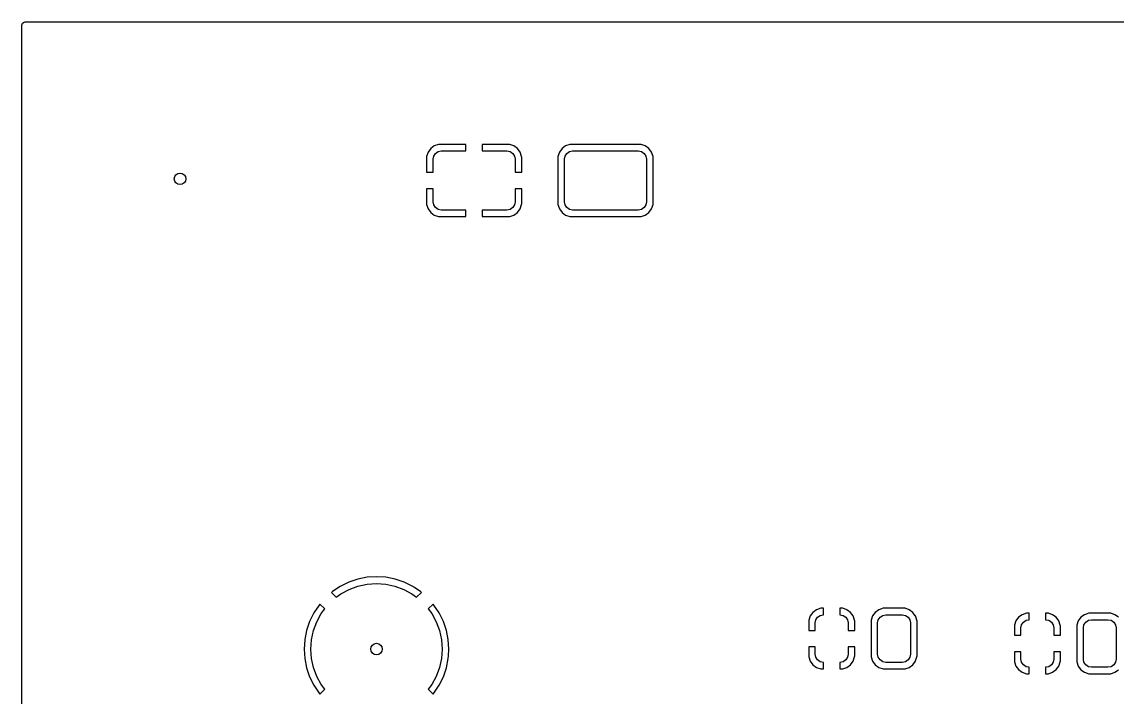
# Model space of a CAD drawing. Extents: x 0.21 to 2.99, y 0.21 to 2.19.
# Drawn here: x 0.21 to 1.523, y 1.379 to 2.188 of the extents above; entities that cross this region are included whole.
import ezdxf

# ---------------------------------------------------------------- set-up
doc = ezdxf.new("R2010")
doc.units = 0
doc.header["$MEASUREMENT"] = 0
doc.layers.add('BLACK', color=7, linetype='CONTINUOUS')

msp = doc.modelspace()

# ---------------------------------------------------------------- linework, layer by layer
at = {"layer": 'BLACK', "linetype": 'CONTINUOUS'}
for p, q in [((0.210413, 2.18429), (0.211158, 2.18658)), ((0.210413, 2.00787), (0.210413, 2.18429)), ((0.211158, 2.18658), (0.213107, 2.188)), ((0.213107, 2.188), (0.214311, 2.18819)), ((0.214311, 2.18819), (2.98569, 2.18819)), ((0.700422, 2.03629), (0.69725, 2.03199)), ((0.704719, 2.03946), (0.700422, 2.03629)), ((0.700422, 2.03629), (0.700422, 2.03629)), ((0.70976, 2.04123), (0.704719, 2.03946)), ((0.710957, 2.04134), (0.70976, 2.04123)), ((0.70976, 2.04123), (0.70976, 2.04123)), ((0.742618, 2.04134), (0.710957, 2.04134)), ((0.742618, 2.03346), (0.742618, 2.04134)), ((0.793965, 2.04134), (0.762303, 2.04134)), ((0.762303, 2.04134), (0.762303, 2.03346)), ((0.795161, 2.04123), (0.793965, 2.04134)), ((0.800203, 2.03946), (0.795161, 2.04123)), ((0.8045, 2.03629), (0.800203, 2.03946)), ((0.807671, 2.03199), (0.8045, 2.03629)), ((0.8045, 2.03629), (0.8045, 2.03629)), ((0.857888, 2.0363), (0.854713, 2.032)), ((0.86219, 2.03948), (0.857888, 2.03631)), ((0.857888, 2.03631), (0.857888, 2.0363)), ((0.867236, 2.04125), (0.86219, 2.03948)), ((0.868434, 2.04136), (0.867236, 2.04125)), ((0.867236, 2.04125), (0.867236, 2.04125)), ((0.951447, 2.04136), (0.868434, 2.04136)), ((0.868434, 2.04136), (0.868434, 2.04136)), ((0.951448, 2.04136), (0.951447, 2.04136)), ((0.952645, 2.04125), (0.951448, 2.04136)), ((0.952646, 2.04125), (0.952645, 2.04125)), ((0.957692, 2.03948), (0.952646, 2.04125)), ((0.961994, 2.03631), (0.957692, 2.03948)), ((0.961994, 2.0363), (0.961994, 2.03631)), ((0.961994, 2.03631), (0.961994, 2.03631)), ((0.961994, 2.03631), (0.961994, 2.03631)), ((0.961994, 2.03631), (0.961994, 2.03631)), ((0.962004, 2.03629), (0.961994, 2.0363)), ((0.965169, 2.032), (0.962004, 2.03629)), ((0.695486, 2.02695), (0.695374, 2.02576)), ((0.695374, 2.02576), (0.695374, 2.00787)), ((0.69725, 2.03199), (0.695486, 2.02695)), ((0.703248, 2.02362), (0.703997, 2.02739)), ((0.703248, 2.00787), (0.703248, 2.02362)), ((0.703997, 2.02739), (0.706131, 2.03058)), ((0.706131, 2.03058), (0.709324, 2.03272)), ((0.709324, 2.03272), (0.713091, 2.03346)), ((0.713091, 2.03346), (0.742618, 2.03346)), ((0.762303, 2.03346), (0.791831, 2.03346)), ((0.791831, 2.03346), (0.795597, 2.03272)), ((0.795597, 2.03272), (0.79879, 2.03058)), ((0.79879, 2.03058), (0.800924, 2.02739)), ((0.800924, 2.02739), (0.801673, 2.02362)), ((0.801673, 2.02362), (0.801673, 2.00787)), ((0.809435, 2.02695), (0.807671, 2.03199)), ((0.809547, 2.02576), (0.809435, 2.02695)), ((0.809435, 2.02695), (0.809435, 2.02695)), ((0.809547, 2.00787), (0.809547, 2.02576)), ((0.852947, 2.02696), (0.852835, 2.02576)), ((0.852835, 2.02576), (0.852835, 1.9703)), ((0.854713, 2.032), (0.852947, 2.02696)), ((0.852947, 2.02696), (0.852947, 2.02696)), ((0.860728, 2.02362), (0.861478, 2.02739)), ((0.860728, 1.97244), (0.860728, 2.02362)), ((0.861478, 2.02739), (0.863611, 2.03058)), ((0.863611, 2.03058), (0.866804, 2.03272)), ((0.866804, 2.03272), (0.870571, 2.03346)), ((0.870571, 2.03346), (0.949311, 2.03346)), ((0.949311, 2.03346), (0.953078, 2.03272)), ((0.953078, 2.03272), (0.956271, 2.03058)), ((0.956271, 2.03058), (0.958404, 2.02739)), ((0.958404, 2.02739), (0.959154, 2.02362)), ((0.959154, 2.02362), (0.959154, 1.97244)), ((0.966935, 2.02696), (0.965169, 2.032)), ((0.967047, 2.02576), (0.966935, 2.02696)), ((0.966935, 2.02696), (0.966935, 2.02696)), ((0.967047, 1.9703), (0.967047, 2.02576)), ((0.967047, 2.02576), (0.967047, 2.02576)), ((0.210413, 1.98819), (0.210413, 2.00787)), ((0.695374, 2.00787), (0.695374, 2.00787)), ((0.695374, 2.00787), (0.703248, 2.00787)), ((0.801673, 2.00787), (0.809547, 2.00787)), ((0.809547, 2.00787), (0.809547, 2.00787)), ((0.210413, 1.85945), (0.210413, 1.98819)), ((0.703248, 1.98819), (0.695374, 1.98819)), ((0.695374, 1.98819), (0.695374, 1.97031)), ((0.703248, 1.97244), (0.703248, 1.98819)), ((0.809547, 1.98819), (0.801673, 1.98819)), ((0.801673, 1.98819), (0.801673, 1.97244)), ((0.809547, 1.97031), (0.809547, 1.98819)), ((0.809547, 1.98819), (0.809547, 1.98819)), ((0.695374, 1.97031), (0.695486, 1.96911)), ((0.703997, 1.96867), (0.703248, 1.97244)), ((0.801673, 1.97244), (0.800924, 1.96867)), ((0.809435, 1.96911), (0.809547, 1.9703)), ((0.809547, 1.9703), (0.809547, 1.97031)), ((0.809547, 1.97031), (0.809547, 1.97031)), ((0.852835, 1.9703), (0.852947, 1.96911)), ((0.861478, 1.96867), (0.860728, 1.97244)), ((0.959154, 1.97244), (0.958404, 1.96867)), ((0.966935, 1.96911), (0.967047, 1.9703)), ((0.967047, 1.9703), (0.967047, 1.9703)), ((0.695486, 1.96911), (0.695486, 1.96911)), ((0.695486, 1.96911), (0.69725, 1.96407)), ((0.69725, 1.96407), (0.700422, 1.95977)), ((0.700422, 1.95977), (0.700422, 1.95977)), ((0.700422, 1.95977), (0.704719, 1.9566)), ((0.706131, 1.96548), (0.703997, 1.96867)), ((0.704719, 1.9566), (0.70976, 1.95484)), ((0.709324, 1.96335), (0.706131, 1.96548)), ((0.713091, 1.9626), (0.709324, 1.96335)), ((0.742618, 1.9626), (0.713091, 1.9626)), ((0.742618, 1.95472), (0.742618, 1.9626)), ((0.791831, 1.9626), (0.762303, 1.9626)), ((0.762303, 1.9626), (0.762303, 1.95472)), ((0.795597, 1.96335), (0.791831, 1.9626)), ((0.795161, 1.95484), (0.800203, 1.9566)), ((0.79879, 1.96548), (0.795597, 1.96335)), ((0.800924, 1.96867), (0.79879, 1.96548)), ((0.800203, 1.9566), (0.8045, 1.95977)), ((0.8045, 1.95977), (0.807671, 1.96407)), ((0.8045, 1.95977), (0.8045, 1.95977)), ((0.807671, 1.96407), (0.809435, 1.96911)), ((0.852947, 1.96911), (0.852947, 1.96911)), ((0.852947, 1.96911), (0.854713, 1.96406)), ((0.854713, 1.96406), (0.857888, 1.95976)), ((0.857888, 1.95976), (0.857888, 1.95976)), ((0.857888, 1.95976), (0.857888, 1.95976)), ((0.857888, 1.95976), (0.857888, 1.95976)), ((0.857888, 1.95976), (0.857888, 1.95976)), ((0.857888, 1.95976), (0.86219, 1.95658)), ((0.863611, 1.96548), (0.861478, 1.96867)), ((0.86219, 1.95658), (0.86219, 1.95658)), ((0.86219, 1.95658), (0.86219, 1.95658)), ((0.86219, 1.95658), (0.867236, 1.95482)), ((0.866804, 1.96335), (0.863611, 1.96548)), ((0.870571, 1.9626), (0.866804, 1.96335)), ((0.949311, 1.9626), (0.870571, 1.9626)), ((0.953078, 1.96335), (0.949311, 1.9626)), ((0.952646, 1.95482), (0.957692, 1.95658)), ((0.956271, 1.96548), (0.953078, 1.96335)), ((0.958404, 1.96867), (0.956271, 1.96548)), ((0.957692, 1.95658), (0.961994, 1.95976)), ((0.961994, 1.95976), (0.965169, 1.96406)), ((0.965169, 1.96406), (0.966935, 1.96911)), ((0.70976, 1.95484), (0.710956, 1.95472)), ((0.710956, 1.95472), (0.742618, 1.95472)), ((0.742618, 1.95472), (0.742618, 1.95472)), ((0.762303, 1.95472), (0.793965, 1.95472)), ((0.762303, 1.95472), (0.762303, 1.95472)), ((0.793965, 1.95472), (0.795161, 1.95484)), ((0.795161, 1.95484), (0.795161, 1.95484)), ((0.867236, 1.95482), (0.868434, 1.9547)), ((0.868434, 1.9547), (0.868434, 1.9547)), ((0.868434, 1.9547), (0.868434, 1.9547)), ((0.868434, 1.9547), (0.951448, 1.9547)), ((0.951448, 1.9547), (0.952646, 1.95482)), ((0.951448, 1.9547), (0.951448, 1.9547)), ((0.210413, 1.78071), (0.210413, 1.85945)), ((0.210413, 1.76102), (0.210413, 1.78071)), ((0.210413, 1.70771), (0.210413, 1.76102)), ((0.210413, 1.58841), (0.210413, 1.70771)), ((0.210413, 1.53937), (0.210413, 1.58841)), ((0.210413, 1.43622), (0.210413, 1.53937)), ((0.635433, 1.52302), (0.624103, 1.52228)), ((0.646763, 1.52228), (0.635433, 1.52302)), ((0.592033, 1.51139), (0.582592, 1.50508)), ((0.602216, 1.51641), (0.592033, 1.51139)), ((0.612967, 1.52006), (0.602216, 1.51641)), ((0.602723, 1.50785), (0.613249, 1.51177)), ((0.624103, 1.52228), (0.612967, 1.52006)), ((0.613249, 1.51177), (0.624227, 1.51416)), ((0.624227, 1.51416), (0.635433, 1.51496)), ((0.635433, 1.51496), (0.646639, 1.51416)), ((0.646639, 1.51416), (0.657617, 1.51177)), ((0.657899, 1.52006), (0.646763, 1.52228)), ((0.657617, 1.51177), (0.668143, 1.50785)), ((0.66865, 1.51641), (0.657899, 1.52006)), ((0.678833, 1.51139), (0.66865, 1.51641)), ((0.681399, 1.50968), (0.678833, 1.51139)), ((0.582592, 1.50508), (0.581472, 1.5041)), ((0.581472, 1.5041), (0.587287, 1.49829)), ((0.582592, 1.50508), (0.582592, 1.50508)), ((0.587287, 1.49829), (0.592863, 1.50246)), ((0.592863, 1.50246), (0.602723, 1.50785)), ((0.668143, 1.50785), (0.678003, 1.50246)), ((0.678003, 1.50246), (0.68358, 1.49829)), ((0.688273, 1.50508), (0.681399, 1.50968)), ((0.68358, 1.49829), (0.689394, 1.5041)), ((0.688274, 1.50508), (0.688273, 1.50508)), ((0.689394, 1.5041), (0.688274, 1.50508)), ((0.56657, 1.48906), (0.560262, 1.47962)), ((0.567553, 1.49018), (0.56657, 1.48906)), ((0.56657, 1.48906), (0.56657, 1.48906)), ((0.573367, 1.48437), (0.567553, 1.49018)), ((0.569193, 1.47879), (0.573367, 1.48437)), ((0.703313, 1.49018), (0.697499, 1.48437)), ((0.697499, 1.48437), (0.701674, 1.47879)), ((0.704296, 1.48906), (0.703313, 1.49018)), ((0.710604, 1.47962), (0.704296, 1.48906)), ((0.704296, 1.48906), (0.704296, 1.48906)), ((1.16793, 1.48512), (1.16289, 1.48336)), ((1.16913, 1.48524), (1.16793, 1.48512)), ((1.16793, 1.48512), (1.16793, 1.48512)), ((1.17126, 1.48524), (1.16913, 1.48524)), ((1.17126, 1.47736), (1.17126, 1.48524)), ((1.19094, 1.48524), (1.19094, 1.47736)), ((1.19308, 1.48524), (1.19094, 1.48524)), ((1.19094, 1.48524), (1.19094, 1.48524)), ((1.19428, 1.48512), (1.19308, 1.48524)), ((1.19932, 1.48336), (1.19428, 1.48512)), ((1.24273, 1.48514), (1.23768, 1.48338)), ((1.24393, 1.48526), (1.24273, 1.48514)), ((1.24273, 1.48514), (1.24273, 1.48514)), ((1.26788, 1.48526), (1.24393, 1.48526)), ((1.24393, 1.48526), (1.24393, 1.48526)), ((1.26908, 1.48514), (1.26788, 1.48526)), ((1.26788, 1.48526), (1.26788, 1.48526)), ((1.27413, 1.48338), (1.26908, 1.48514)), ((1.26908, 1.48514), (1.26908, 1.48514)), ((0.560262, 1.47962), (0.55524, 1.46944)), ((0.563809, 1.46893), (0.569193, 1.47879)), ((0.701674, 1.47879), (0.707058, 1.46893)), ((0.715626, 1.46944), (0.710604, 1.47962)), ((1.15366, 1.47085), (1.15354, 1.46965)), ((1.15542, 1.47589), (1.15366, 1.47085)), ((1.15859, 1.48019), (1.15542, 1.47589)), ((1.16289, 1.48336), (1.15859, 1.48019)), ((1.15859, 1.48019), (1.15859, 1.48019)), ((1.16142, 1.46752), (1.16217, 1.47129)), ((1.16217, 1.47129), (1.1643, 1.47448)), ((1.1643, 1.47448), (1.16749, 1.47661)), ((1.16749, 1.47661), (1.17126, 1.47736)), ((1.19094, 1.47736), (1.19471, 1.47661)), ((1.19471, 1.47661), (1.1979, 1.47448)), ((1.1979, 1.47448), (1.20004, 1.47129)), ((1.20361, 1.48019), (1.19932, 1.48336)), ((1.20004, 1.47129), (1.20079, 1.46752)), ((1.20679, 1.47589), (1.20361, 1.48019)), ((1.20361, 1.48019), (1.20361, 1.48019)), ((1.20855, 1.47085), (1.20679, 1.47589)), ((1.20866, 1.46965), (1.20855, 1.47085)), ((1.20855, 1.47085), (1.20855, 1.47085)), ((1.22844, 1.47085), (1.22833, 1.46966)), ((1.2302, 1.4759), (1.22844, 1.47085)), ((1.22844, 1.47085), (1.22844, 1.47085)), ((1.23338, 1.4802), (1.2302, 1.4759)), ((1.23768, 1.48338), (1.23338, 1.4802)), ((1.23338, 1.4802), (1.23338, 1.4802)), ((1.23622, 1.46752), (1.23697, 1.47129)), ((1.23697, 1.47129), (1.2391, 1.47448)), ((1.2391, 1.47448), (1.2423, 1.47661)), ((1.2423, 1.47661), (1.24606, 1.47736)), ((1.24606, 1.47736), (1.26575, 1.47736)), ((1.26575, 1.47736), (1.26951, 1.47661)), ((1.26951, 1.47661), (1.27271, 1.47448)), ((1.27271, 1.47448), (1.27484, 1.47129)), ((1.27843, 1.4802), (1.27413, 1.48338)), ((1.27484, 1.47129), (1.27559, 1.46752)), ((1.28137, 1.47622), (1.27843, 1.4802)), ((1.27843, 1.4802), (1.27843, 1.4802)), ((1.27843, 1.4802), (1.27843, 1.4802)), ((1.27843, 1.4802), (1.27843, 1.4802)), ((1.27843, 1.4802), (1.27843, 1.4802)), ((1.28161, 1.4759), (1.28137, 1.47622)), ((1.28337, 1.47085), (1.28161, 1.4759)), ((1.28348, 1.46966), (1.28337, 1.47085)), ((1.28337, 1.47085), (1.28337, 1.47085)), ((1.40515, 1.47428), (1.40197, 1.46999)), ((1.40944, 1.47745), (1.40515, 1.47428)), ((1.40515, 1.47428), (1.40515, 1.47428)), ((1.41448, 1.47922), (1.40944, 1.47745)), ((1.41086, 1.46857), (1.41405, 1.47071)), ((1.41405, 1.47071), (1.41781, 1.47146)), ((1.41568, 1.47933), (1.41448, 1.47922)), ((1.41448, 1.47922), (1.41448, 1.47922)), ((1.41781, 1.47933), (1.41568, 1.47933)), ((1.41781, 1.47146), (1.41781, 1.47933)), ((1.4375, 1.47933), (1.4375, 1.47146)), ((1.43963, 1.47933), (1.4375, 1.47933)), ((1.4375, 1.47933), (1.4375, 1.47933)), ((1.4375, 1.47146), (1.44127, 1.47071)), ((1.44083, 1.47922), (1.43963, 1.47933)), ((1.44587, 1.47745), (1.44083, 1.47922)), ((1.44127, 1.47071), (1.44446, 1.46857)), ((1.45017, 1.47428), (1.44587, 1.47745)), ((1.45334, 1.46999), (1.45017, 1.47428)), ((1.45017, 1.47428), (1.45017, 1.47428)), ((1.47993, 1.4743), (1.47676, 1.47)), ((1.47994, 1.4743), (1.47993, 1.4743)), ((1.48424, 1.47747), (1.47994, 1.4743)), ((1.48928, 1.47924), (1.48424, 1.47747)), ((1.48566, 1.46857), (1.48885, 1.47071)), ((1.48885, 1.47071), (1.49262, 1.47146)), ((1.49048, 1.47935), (1.48928, 1.47924)), ((1.48928, 1.47924), (1.48928, 1.47924)), ((1.51444, 1.47935), (1.49048, 1.47935)), ((1.49048, 1.47935), (1.49048, 1.47935)), ((1.49262, 1.47146), (1.5123, 1.47146)), ((1.5123, 1.47146), (1.51607, 1.47071)), ((1.51564, 1.47924), (1.51444, 1.47935)), ((1.51444, 1.47935), (1.51444, 1.47935)), ((1.52068, 1.47747), (1.51564, 1.47924)), ((1.51564, 1.47924), (1.51564, 1.47924)), ((1.51607, 1.47071), (1.51926, 1.46857)), ((1.52499, 1.4743), (1.52068, 1.47747)), ((0.551591, 1.45869), (0.549376, 1.44755)), ((0.55524, 1.46944), (0.551591, 1.45869)), ((0.557494, 1.44743), (0.559882, 1.4584)), ((0.559882, 1.4584), (0.563809, 1.46893)), ((0.707058, 1.46893), (0.710984, 1.4584)), ((0.710984, 1.4584), (0.713372, 1.44743)), ((0.719275, 1.45869), (0.715626, 1.46944)), ((0.71928, 1.45866), (0.719275, 1.45869)), ((0.72149, 1.44755), (0.71928, 1.45866)), ((1.15354, 1.46965), (1.15354, 1.45866)), ((1.15354, 1.45866), (1.16142, 1.45866)), ((1.15354, 1.45866), (1.15354, 1.45866)), ((1.16142, 1.45866), (1.16142, 1.46752)), ((1.20079, 1.46752), (1.20079, 1.45866)), ((1.20079, 1.45866), (1.20866, 1.45866)), ((1.20866, 1.45866), (1.20866, 1.46965)), ((1.20866, 1.45866), (1.20866, 1.45866)), ((1.22833, 1.46966), (1.22833, 1.42798)), ((1.23622, 1.43012), (1.23622, 1.46752)), ((1.27559, 1.46752), (1.27559, 1.43012)), ((1.28348, 1.45276), (1.28348, 1.46966)), ((1.28348, 1.46966), (1.28348, 1.46966)), ((1.40021, 1.46494), (1.4001, 1.46375)), ((1.4001, 1.46375), (1.4001, 1.45276)), ((1.40197, 1.46999), (1.40021, 1.46494)), ((1.40797, 1.46161), (1.40872, 1.46538)), ((1.40797, 1.45276), (1.40797, 1.46161)), ((1.40872, 1.46538), (1.41086, 1.46857)), ((1.44446, 1.46857), (1.44659, 1.46538)), ((1.44659, 1.46538), (1.44734, 1.46161)), ((1.44734, 1.46161), (1.44734, 1.45276)), ((1.4551, 1.46494), (1.45334, 1.46999)), ((1.45522, 1.46375), (1.4551, 1.46494)), ((1.4551, 1.46494), (1.4551, 1.46494)), ((1.45522, 1.45276), (1.45522, 1.46375)), ((1.47499, 1.46495), (1.47488, 1.46375)), ((1.47488, 1.46375), (1.47488, 1.42208)), ((1.47676, 1.47), (1.47499, 1.46495)), ((1.47499, 1.46495), (1.47499, 1.46495)), ((1.48278, 1.46161), (1.48352, 1.46538)), ((1.48278, 1.42421), (1.48278, 1.46161)), ((1.48352, 1.46538), (1.48566, 1.46857)), ((1.51926, 1.46857), (1.5214, 1.46538)), ((1.5214, 1.46538), (1.52215, 1.46161)), ((1.52215, 1.46161), (1.52215, 1.42421)), ((0.549376, 1.44755), (0.548633, 1.43622)), ((0.556693, 1.43622), (0.557494, 1.44743)), ((0.713372, 1.44743), (0.714173, 1.43622)), ((0.722233, 1.43622), (0.72149, 1.44755)), ((1.28348, 1.42798), (1.28348, 1.45276)), ((1.4001, 1.45276), (1.40797, 1.45276)), ((1.4001, 1.45276), (1.4001, 1.45276)), ((1.44734, 1.45276), (1.45522, 1.45276)), ((1.45522, 1.45276), (1.45522, 1.45276)), ((0.210413, 1.24921), (0.210413, 1.43622)), ((0.548633, 1.43622), (0.548633, 1.43622)), ((0.548633, 1.43622), (0.549376, 1.42489)), ((0.557494, 1.42501), (0.556693, 1.43622)), ((0.714173, 1.43622), (0.713372, 1.42501)), ((0.721693, 1.42798), (0.722233, 1.43622)), ((0.722233, 1.43622), (0.722233, 1.43622)), ((1.16142, 1.43898), (1.15354, 1.43898)), ((1.15354, 1.43898), (1.15354, 1.43898)), ((1.15354, 1.43898), (1.15354, 1.42798)), ((1.16142, 1.43012), (1.16142, 1.43898)), ((1.20866, 1.43898), (1.20079, 1.43898)), ((1.20079, 1.43898), (1.20079, 1.43012)), ((1.20866, 1.42798), (1.20866, 1.43898)), ((1.20866, 1.43898), (1.20866, 1.43898)), ((1.40797, 1.43307), (1.4001, 1.43307)), ((1.4001, 1.43307), (1.4001, 1.43307)), ((1.4001, 1.43307), (1.4001, 1.42208)), ((1.40797, 1.42421), (1.40797, 1.43307)), ((1.45522, 1.43307), (1.44734, 1.43307)), ((1.44734, 1.43307), (1.44734, 1.42421)), ((1.45522, 1.42208), (1.45522, 1.43307)), ((1.45522, 1.43307), (1.45522, 1.43307)), ((0.549376, 1.42489), (0.551591, 1.41375)), ((0.559882, 1.41404), (0.557494, 1.42501)), ((0.713372, 1.42501), (0.710984, 1.41404)), ((0.719275, 1.41375), (0.72149, 1.42489)), ((0.72149, 1.42489), (0.721693, 1.42798)), ((1.15354, 1.42798), (1.15366, 1.42679)), ((1.15366, 1.42679), (1.15366, 1.42679)), ((1.15366, 1.42679), (1.15542, 1.42175)), ((1.15542, 1.42175), (1.15859, 1.41745)), ((1.16217, 1.42635), (1.16142, 1.43012)), ((1.1643, 1.42316), (1.16217, 1.42635)), ((1.16749, 1.42102), (1.1643, 1.42316)), ((1.17126, 1.42028), (1.16749, 1.42102)), ((1.17126, 1.4124), (1.17126, 1.42028)), ((1.19471, 1.42102), (1.19094, 1.42028)), ((1.19094, 1.42028), (1.19094, 1.4124)), ((1.1979, 1.42316), (1.19471, 1.42102)), ((1.20004, 1.42635), (1.1979, 1.42316)), ((1.20079, 1.43012), (1.20004, 1.42635)), ((1.20361, 1.41745), (1.20679, 1.42175)), ((1.20679, 1.42175), (1.20855, 1.42679)), ((1.20855, 1.42679), (1.20866, 1.42798)), ((1.20866, 1.42798), (1.20866, 1.42798)), ((1.20866, 1.42798), (1.20866, 1.42798)), ((1.22833, 1.42798), (1.22844, 1.42678)), ((1.22844, 1.42678), (1.22844, 1.42678)), ((1.22844, 1.42678), (1.2302, 1.42174)), ((1.2302, 1.42174), (1.23338, 1.41744)), ((1.23697, 1.42635), (1.23622, 1.43012)), ((1.2391, 1.42316), (1.23697, 1.42635)), ((1.2423, 1.42102), (1.2391, 1.42316)), ((1.24606, 1.42028), (1.2423, 1.42102)), ((1.26575, 1.42028), (1.24606, 1.42028)), ((1.26951, 1.42102), (1.26575, 1.42028)), ((1.27271, 1.42316), (1.26951, 1.42102)), ((1.27484, 1.42635), (1.27271, 1.42316)), ((1.27559, 1.43012), (1.27484, 1.42635)), ((1.27843, 1.41744), (1.28161, 1.42174)), ((1.28161, 1.42174), (1.28173, 1.42208)), ((1.28173, 1.42208), (1.28337, 1.42678)), ((1.28337, 1.42678), (1.28348, 1.42798)), ((1.28348, 1.42798), (1.28348, 1.42798)), ((1.4001, 1.42208), (1.40021, 1.42088)), ((1.40021, 1.42088), (1.40021, 1.42088)), ((1.40021, 1.42088), (1.40197, 1.41584)), ((1.40872, 1.42045), (1.40797, 1.42421)), ((1.41086, 1.41725), (1.40872, 1.42045)), ((1.44659, 1.42045), (1.44446, 1.41725)), ((1.44734, 1.42421), (1.44659, 1.42045)), ((1.45334, 1.41584), (1.4551, 1.42088)), ((1.4551, 1.42088), (1.45522, 1.42208)), ((1.45522, 1.42208), (1.45522, 1.42208)), ((1.45522, 1.42208), (1.45522, 1.42208)), ((1.47488, 1.42208), (1.47499, 1.42088)), ((1.47499, 1.42088), (1.47499, 1.42088)), ((1.47499, 1.42088), (1.47676, 1.41583)), ((1.48352, 1.42045), (1.48278, 1.42421)), ((1.48566, 1.41725), (1.48352, 1.42045)), ((1.5214, 1.42045), (1.51926, 1.41725)), ((1.52215, 1.42421), (1.5214, 1.42045)), ((0.551591, 1.41375), (0.55524, 1.403)), ((0.563809, 1.40351), (0.559882, 1.41404)), ((0.710984, 1.41404), (0.707058, 1.40351)), ((0.715626, 1.403), (0.719275, 1.41375)), ((1.15859, 1.41745), (1.15859, 1.41745)), ((1.15859, 1.41745), (1.16289, 1.41428)), ((1.16289, 1.41428), (1.16793, 1.41251)), ((1.16793, 1.41251), (1.16913, 1.4124)), ((1.16913, 1.4124), (1.17126, 1.4124)), ((1.17126, 1.4124), (1.17126, 1.4124)), ((1.19094, 1.4124), (1.19308, 1.4124)), ((1.19094, 1.4124), (1.19094, 1.4124)), ((1.19308, 1.4124), (1.19428, 1.41251)), ((1.19428, 1.41251), (1.19932, 1.41428)), ((1.19428, 1.41251), (1.19428, 1.41251)), ((1.19932, 1.41428), (1.20361, 1.41745)), ((1.20361, 1.41745), (1.20361, 1.41745)), ((1.23338, 1.41744), (1.23338, 1.41744)), ((1.23338, 1.41744), (1.23338, 1.41744)), ((1.23338, 1.41744), (1.23338, 1.41743)), ((1.23338, 1.41743), (1.23338, 1.41743)), ((1.23338, 1.41743), (1.23768, 1.41426)), ((1.23768, 1.41426), (1.23768, 1.41426)), ((1.23768, 1.41426), (1.23768, 1.41426)), ((1.23768, 1.41426), (1.24273, 1.41249)), ((1.24273, 1.41249), (1.24393, 1.41238)), ((1.24393, 1.41238), (1.24393, 1.41238)), ((1.24393, 1.41238), (1.24393, 1.41238)), ((1.24393, 1.41238), (1.26788, 1.41238)), ((1.26788, 1.41238), (1.26908, 1.41249)), ((1.26788, 1.41238), (1.26788, 1.41238)), ((1.26908, 1.41249), (1.27413, 1.41426)), ((1.27413, 1.41426), (1.27843, 1.41744)), ((1.40197, 1.41584), (1.40515, 1.41154)), ((1.40515, 1.41154), (1.40515, 1.41154)), ((1.40515, 1.41154), (1.40944, 1.40837)), ((1.40944, 1.40837), (1.41448, 1.40661)), ((1.41405, 1.41512), (1.41086, 1.41725)), ((1.41781, 1.41437), (1.41405, 1.41512)), ((1.41448, 1.40661), (1.41568, 1.4065)), ((1.41568, 1.4065), (1.41781, 1.4065)), ((1.41781, 1.4065), (1.41781, 1.41437)), ((1.41781, 1.4065), (1.41781, 1.4065)), ((1.44127, 1.41512), (1.4375, 1.41437)), ((1.4375, 1.41437), (1.4375, 1.4065)), ((1.4375, 1.4065), (1.43963, 1.4065)), ((1.4375, 1.4065), (1.4375, 1.4065)), ((1.43963, 1.4065), (1.44083, 1.40661)), ((1.44083, 1.40661), (1.44587, 1.40837)), ((1.44083, 1.40661), (1.44083, 1.40661)), ((1.44446, 1.41725), (1.44127, 1.41512)), ((1.44587, 1.40837), (1.45017, 1.41154)), ((1.45017, 1.41154), (1.45334, 1.41584)), ((1.45017, 1.41154), (1.45017, 1.41154)), ((1.47676, 1.41583), (1.47993, 1.41153)), ((1.47993, 1.41153), (1.47993, 1.41153)), ((1.47993, 1.41153), (1.47994, 1.41153)), ((1.47994, 1.41153), (1.47994, 1.41153)), ((1.47994, 1.41153), (1.47994, 1.41153)), ((1.47994, 1.41153), (1.48424, 1.40835)), ((1.48424, 1.40835), (1.48424, 1.40835)), ((1.48424, 1.40835), (1.48424, 1.40835)), ((1.48424, 1.40835), (1.48928, 1.40659)), ((1.48885, 1.41512), (1.48566, 1.41725)), ((1.49262, 1.41437), (1.48885, 1.41512)), ((1.48928, 1.40659), (1.49048, 1.40648)), ((1.49048, 1.40648), (1.49048, 1.40648)), ((1.49048, 1.40648), (1.49048, 1.40648)), ((1.49048, 1.40648), (1.51444, 1.40648)), ((1.5123, 1.41437), (1.49262, 1.41437)), ((1.51607, 1.41512), (1.5123, 1.41437)), ((1.51444, 1.40648), (1.51564, 1.40659)), ((1.51444, 1.40648), (1.51444, 1.40648)), ((1.51564, 1.40659), (1.52068, 1.40835)), ((1.51926, 1.41725), (1.51607, 1.41512)), ((1.52068, 1.40835), (1.52499, 1.41153)), ((0.55524, 1.403), (0.560262, 1.39282)), ((0.560262, 1.39282), (0.56657, 1.38338)), ((0.569193, 1.39365), (0.563809, 1.40351)), ((0.573367, 1.38807), (0.569193, 1.39365)), ((0.701674, 1.39365), (0.697499, 1.38807)), ((0.707058, 1.40351), (0.701674, 1.39365)), ((0.704296, 1.38338), (0.710604, 1.39282)), ((0.710604, 1.39282), (0.715626, 1.403)), ((0.56657, 1.38338), (0.56657, 1.38338)), ((0.56657, 1.38338), (0.567553, 1.38226)), ((0.567553, 1.38226), (0.573367, 1.38807)), ((0.697499, 1.38807), (0.703313, 1.38226)), ((0.703313, 1.38226), (0.704296, 1.38338)), ((0.704296, 1.38338), (0.704296, 1.38338))]:
    msp.add_line(p, q, dxfattribs=at)
at = {"layer": 'BLACK'}
for centre in [(0.4, 2), (0.635433, 1.43622)]:
    msp.add_circle(centre, 0.00689, dxfattribs=at)

doc.saveas('drawing.dxf')
